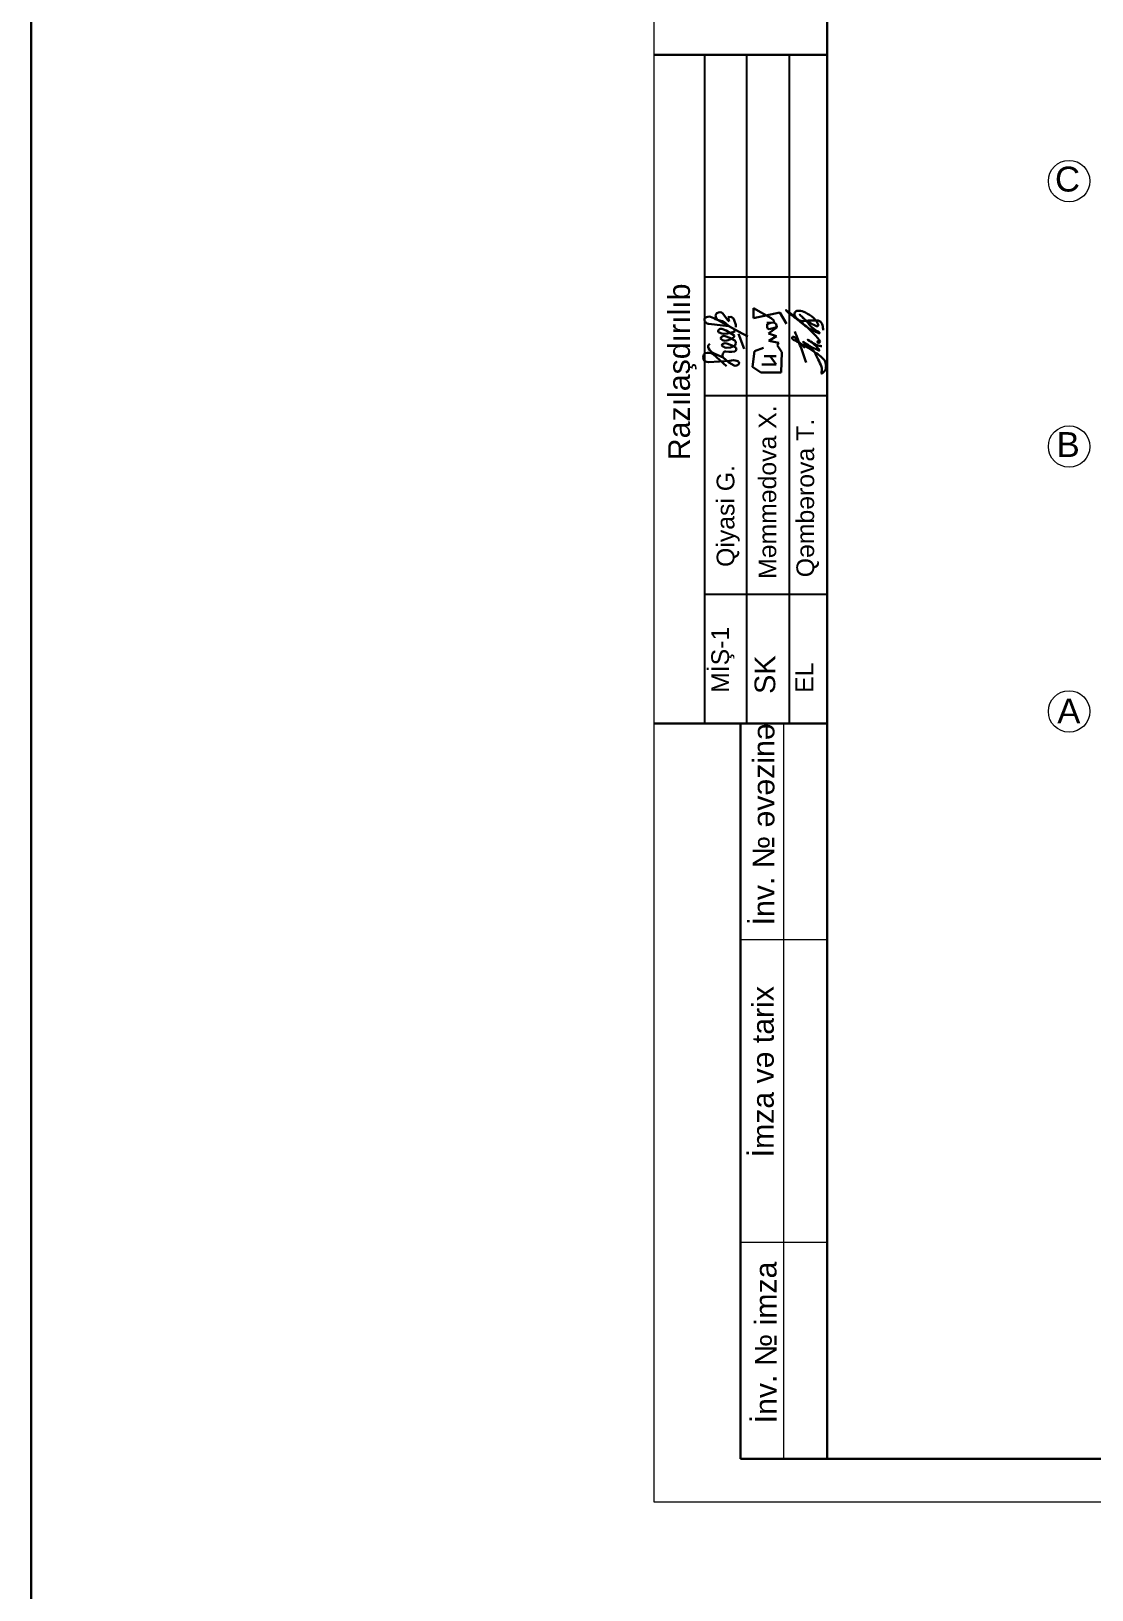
# Model space of a CAD drawing. Header units: millimetres. Extents: x 895788 to 1136524, y -21936 to 400945.
# Drawn here: x 895788 to 921365, y 53953 to 91530 of the extents above; entities that cross this region are included whole.
import ezdxf

# ---------------------------------------------------------------- set-up
doc = ezdxf.new("R2010")
doc.units = ezdxf.units.MM
for name, color, linetype, lineweight in [('0_Ном._пера__41', 7, 'Continuous', 60), ('невидимка_Ном._пера__41', 7, 'Continuous', 25), ('оси_Ном._пера__1', 7, 'Continuous', 15), ('перегородка_Ном._пера__7_Ном._пера__7', 7, 'Continuous', 60), ('размер_Ном._пера__1', 7, 'Continuous', 15), ('размер_Ном._пера__241_Ном._пера__7', 7, 'Continuous', 60), ('размер_Ном._пера__41', 7, 'Continuous', 60), ('Чертеж эскизный_Ном._пера__1_Ном._пера__241_Ном._пера__21', 7, 'Continuous', 30)]:
    doc.layers.add(name, color=color, linetype=linetype, lineweight=lineweight)
doc.styles.get("Standard").update_dxf_attribs({"font": 'arial.ttf', "height": 400})
doc.styles.add('style1', font='ARIALN.TTF', dxfattribs={"height": 300})
doc.styles.add('СГЕНЕРИР_СТИЛЬ_1', font='arial.ttf')

# ---------------------------------------------------------------- blocks, each defined once
blk = doc.blocks.new('tarana')
at = {"color": 5, "lineweight": 30, "ltscale": 0.3}
for points, knots in [([(-47621, -37498), (-47587, -37462), (-47535, -37404), (-47468, -37359), (-47444, -37307), (-47483, -37293), (-47516, -37355), (-47575, -37476), (-47674, -37628), (-47768, -37765), (-47845, -37826), (-47925, -37827), (-47979, -37821), (-48037, -37746), (-47976, -37764), (-47906, -37761), (-47774, -37683), (-47658, -37655), (-47500, -37418), (-47572, -37541), (-47617, -37606), (-47643, -37668), (-47678, -37747), (-47569, -37643), (-47543, -37617), (-47471, -37501), (-47556, -37640), (-47588, -37697), (-47595, -37743), (-47598, -37763)], [0, 0, 0, 0, 145.360193, 229.231488, 257.974899, 279.911729, 323.242951, 432.18111, 719.674042, 845.143992, 933.045924, 1001.919496, 1069.952176, 1128.733662, 1143.082862, 1229.058961, 1352.501096, 1563.807845, 1715.60583, 1780.419413, 1865.70666, 1979.306824, 1998.264103, 2080.824941, 2196.093147, 2246.799798, 2358.375496, 2434.005019, 2492.647432, 2492.647432, 2492.647432, 2492.647432]), ([(-47853, -37516), (-47771, -37489), (-47610, -37436), (-47451, -37374), (-47372, -37343)], [0, 0, 0, 0, 257.629672, 511.031995, 511.031995, 511.031995, 511.031995]), ([(-47530, -37713), (-47525, -37710), (-47516, -37705), (-47530, -37682), (-47554, -37711), (-47534, -37743), (-47461, -37690), (-47373, -37607), (-47239, -37466), (-47121, -37317), (-47072, -37254), (-47034, -37199), (-47095, -37252), (-47127, -37316), (-47257, -37464), (-47349, -37599), (-47387, -37691), (-47407, -37753), (-47306, -37589), (-47229, -37551), (-47152, -37464), (-47090, -37403), (-47190, -37498), (-47220, -37551), (-47258, -37619), (-47304, -37707), (-47251, -37703), (-47211, -37678), (-47139, -37618), (-47081, -37520), (-47040, -37424), (-47054, -37353), (-47095, -37333), (-47155, -37346), (-47224, -37425), (-47196, -37537), (-47205, -37630), (-47195, -37697), (-47220, -37751), (-47279, -37776), (-47324, -37780), (-47350, -37782)], [0, 0, 0, 0, 13.696997, 26.697723, 55.381709, 77.447897, 116.847321, 264.749345, 495.890269, 684.841482, 798.30272, 809.399168, 826.55873, 945.081076, 1128.440309, 1359.788097, 1432.780839, 1445.225461, 1530.531126, 1708.00514, 1855.807987, 1864.762918, 1939.33843, 2043.015222, 2134.501699, 2201.46609, 2223.723828, 2265.331978, 2348.300502, 2497.247698, 2604.613648, 2657.098514, 2689.958322, 2731.985723, 2832.934852, 2962.987718, 3053.022385, 3116.739442, 3162.30232, 3218.25598, 3298.067555, 3298.067555, 3298.067555, 3298.067555])]:
    blk.add_open_spline(points, degree=3, knots=knots, dxfattribs=at)
blk = doc.blocks.new('2')
at = {"layer": 'Чертеж эскизный_Ном._пера__1_Ном._пера__241_Ном._пера__21', "color": 5, "linetype": 'Continuous', "lineweight": 30}
for p, q in [((1082110, -1822475), (1082110, -1822837)), ((1081946, -1823062), (1082366, -1822642)), ((1082060, -1823144), (1082238, -1822965)), ((1082110, -1822837), (1082110, -1823183)), ((1082110, -1823093), (1082238, -1822965)), ((1082238, -1822965), (1082372, -1822692)), ((1082868, -1822915), (1082812, -1822971)), ((1083124, -1823110), (1083186, -1822971)), ((1083258, -1823233), (1083493, -1822845)), ((1083375, -1822553), (1083271, -1823195)), ((1083364, -1823110), (1083442, -1822993)), ((1083442, -1822993), (1083520, -1822765)), ((1083698, -1823032), (1083476, -1823177)), ((1083493, -1822845), (1083559, -1822804)), ((1081954, -1823316), (1082060, -1823144)), ((1082411, -1823160), (1082405, -1823261)), ((1082405, -1823261), (1082411, -1823361)), ((1082428, -1823060), (1082411, -1823160)), ((1082411, -1823361), (1082467, -1823422)), ((1082467, -1823422), (1082550, -1823400)), ((1082483, -1823679), (1082996, -1823511)), ((1082550, -1823400), (1082623, -1823283)), ((1082556, -1823088), (1082556, -1823227)), ((1082556, -1823227), (1082590, -1823336)), ((1082623, -1823283), (1082690, -1823110)), ((1082795, -1823361), (1082874, -1823222)), ((1082807, -1823160), (1082842, -1823278)), ((1082842, -1823278), (1082896, -1823355)), ((1082874, -1823222), (1082940, -1823066)), ((1082885, -1823824), (1083074, -1823523)), ((1082957, -1823355), (1083035, -1823255)), ((1083035, -1823255), (1083124, -1823110)), ((1083074, -1823523), (1083258, -1823233)), ((1083157, -1823382), (1083258, -1823233)), ((1083292, -1823439), (1083225, -1823433)), ((1083258, -1823233), (1083364, -1823110)), ((1083459, -1823394), (1083292, -1823439)), ((1083476, -1823177), (1083414, -1823227)), ((1083414, -1823227), (1083554, -1823199))]:
    blk.add_line(p, q, dxfattribs=at)
for centre, radius, start, end in [((1082271, -1822465), 162, 34.1948, 183.3225), ((1082120, -1822470), 301, 324.9879, 18.4542), ((1082731, -1822853), 393, 114.147, 155.853), ((1082617, -1822579), 96.9, 22.6025, 119.1302), ((1083530, -1822566), 155, 79.2049, 175.0885), ((1083435, -1822545), 181, 353.5852, 46.6713), ((1082302, -1823080), 131, 48.3542, 118.9654), ((1082356, -1823047), 72.7, 349.7177, 63.4124), ((1082807, -1823128), 255, 129.5962, 170.9141), ((1082570, -1823045), 136, 331.6464, 56.4261), ((1083004, -1823071), 217, 152.3535, 204.2771), ((1082838, -1823022), 111, 337.0849, 74.335), ((1083504, -1823091), 486, 153.6828, 198.1918), ((1083119, -1822897), 54.7, 35.972, 157.4476), ((1083102, -1822933), 91.8, 335.7599, 48.0174), ((1083304, -1822540), 311, 313.8599, 355.4126), ((1083621, -1822896), 111, 32.0746, 123.7359), ((1083589, -1822924), 153, 315.4346, 34.7672), ((1082061, -1823371), 120, 153.0649, 228.7062), ((1082028, -1823431), 55.4, 212.7184, 320.129), ((1081928, -1823361), 178, 323.4111, 342.2204), ((1081809, -1823283), 317, 335.4113, 18.4553), ((1082691, -1823297), 109, 201.3188, 266.0937), ((1082712, -1823314), 95.8, 252.9982, 330.6046), ((1082926, -1823335), 36.7, 213.3323, 326.6677), ((1083331, -1823246), 288, 179.4673, 213.6865), ((1083097, -1823349), 56.9, 264.2584, 347.7963), ((1083425, -1823254), 145, 283.3254, 8.8447), ((1083513, -1823238), 56.1, 6.7178, 43.3646)]:
    blk.add_arc(centre, radius, start, end, dxfattribs=at)
blk = doc.blocks.new('3')
at = {"color": 5, "lineweight": 30}
for p, q in [((1082029, -1822698), (1081564, -1822432)), ((1081564, -1822432), (1081564, -1822702)), ((1081564, -1822702), (1082259, -1822551)), ((1081914, -1822827), (1082115, -1822817)), ((1082019, -1822827), (1081914, -1822827)), ((1081925, -1822861), (1082019, -1822827)), ((1081925, -1822861), (1081929, -1822965)), ((1081964, -1823107), (1082188, -1822938)), ((1081974, -1822997), (1082181, -1822944)), ((1082115, -1822817), (1082019, -1822827)), ((1082103, -1822762), (1082029, -1822698)), ((1082115, -1822817), (1082103, -1822762)), ((1082163, -1822858), (1082115, -1822817)), ((1082181, -1822944), (1082163, -1822858)), ((1082259, -1822551), (1082436, -1822854)), ((1081974, -1822997), (1081929, -1822965)), ((1082174, -1823184), (1081964, -1823107)), ((1081970, -1823301), (1082174, -1823184)), ((1082231, -1823361), (1081970, -1823301)), ((1082187, -1823417), (1082231, -1823361)), ((1081591, -1823579), (1081531, -1823995)), ((1081827, -1823491), (1081591, -1823579)), ((1081842, -1823709), (1082167, -1823709)), ((1082167, -1823930), (1082009, -1823709)), ((1082315, -1823602), (1082187, -1823417)), ((1082293, -1824148), (1082315, -1823602)), ((1081531, -1823995), (1081759, -1824145)), ((1081759, -1824145), (1082293, -1824148)), ((1081783, -1823930), (1082167, -1823930)), ((1081783, -1823930), (1082167, -1823930))]:
    blk.add_line(p, q, dxfattribs=at)

msp = doc.modelspace()

# ---------------------------------------------------------------- linework, layer by layer
at = {"lineweight": 30}
for p, q in [((910803.747, 90957.128), (914982.475, 90957.128)), ((910803.747, 74838.863), (914982.475, 74838.863)), ((912896.821, 57110.805), (912896.821, 74838.863)), ((914982.475, 57110.805), (912896.821, 57110.805))]:
    msp.add_line(p, q, dxfattribs=at)
for p, q in [((912026.719, 90955.876), (912026.719, 74838.863)), ((913035.591, 90957.128), (913035.591, 74840.115)), ((914064.518, 90957.128), (914064.518, 74840.115)), ((912026.719, 85609.26), (914982.475, 85609.26)), ((912026.719, 82743.655), (914982.475, 82743.655)), ((912026.719, 77960.367), (914982.475, 77960.367))]:
    msp.add_line(p, q)
at = {"lineweight": 0}
msp.add_line((912893.111, 74838.863), (914982.475, 74838.863), dxfattribs=at)
at = {"color": 4, "lineweight": 30}
msp.add_lwpolyline([(895787.88, 400945.385), (1136523.833, 400945.385), (1136523.833, -21935.758), (895787.88, -21935.758)], close=True, dxfattribs=at)
at = {"lineweight": 30}
msp.add_lwpolyline([(914982.475, 116969.071), (997365.803, 116969.071), (997365.803, 57110.805), (914982.475, 57110.805)], close=True, dxfattribs=at)
at = {"layer": '0_Ном._пера__41', "linetype": 'ByBlock', "lineweight": 0}
msp.add_line((914982.475, 81548.86), (914982.475, 70695.828), dxfattribs=at)
at = {"layer": 'невидимка_Ном._пера__41', "color": 7, "linetype": 'Continuous', "lineweight": 20, "flags": 128}
msp.add_lwpolyline([(910811.168, 118011.898), (998408.63, 118011.898), (998408.63, 56067.979), (910811.168, 56067.979)], close=True, dxfattribs=at)
at = {"layer": 'оси_Ном._пера__1', "linetype": 'Continuous'}
for centre in [(920816.188, 87915.953), (920816.188, 81515.953), (920816.188, 75129.979)]:
    msp.add_circle(centre, 500, dxfattribs=at)
at = {"layer": 'размер_Ном._пера__241_Ном._пера__7', "linetype": 'ByBlock', "lineweight": 0}
msp.add_line((914982.475, 74838.863), (912832.567, 74838.863), dxfattribs=at)
at = {"layer": 'размер_Ном._пера__41', "linetype": 'Continuous', "lineweight": 0}
msp.add_line((912896.821, 74838.863), (914982.475, 74838.863), dxfattribs=at)
at = {"layer": 'размер_Ном._пера__41', "linetype": 'ByBlock', "lineweight": 0}
for p, q in [((913939.648, 57110.805), (913939.648, 74838.863)), ((914982.475, 69624.729), (912896.821, 69624.729)), ((914982.475, 62324.94), (912896.821, 62324.94))]:
    msp.add_line(p, q, dxfattribs=at)

# ---------------------------------------------------------------- block references
at = {"xscale": 0.7257600000000036, "yscale": 0.7257600000000036, "zscale": 0.7257600000000036, "rotation": 92.93517964503955}
msp.add_blockref('2', (-368605.928, -768497.388), dxfattribs=at)
at = {"xscale": 0.9072, "yscale": 0.9072, "zscale": 0.9072}
msp.add_blockref('3', (-67986.589, 1738165.954), dxfattribs=at)
at = {"color": 7, "lineweight": 30, "xscale": 1.555912176272136, "yscale": 1.555912176272136, "zscale": 1.555912176272136, "rotation": 90}
msp.add_blockref('tarana', (856101.03, 157993.326), dxfattribs=at)

# ---------------------------------------------------------------- texts
at = {"color": 0, "lineweight": 25, "insert": (911150.404, 81186.911), "char_height": 522.5472, "width": 6852.07536, "attachment_point": 1, "rotation": 90, "style": 'style1'}
msp.add_mtext('{\\fArial|b0|i0|c238|p34;Razılaşdırılıb}', dxfattribs=at)
at = {"width": 7638.39264, "attachment_point": 1, "rotation": 90}
for s, insert, char_height in [('{\\fArial|b0|i0|c0|p34;M\\fArial|b0|i0|c238|p34;ə\\fArial|b0|i0|c0|p34;mm\\fArial|b0|i0|c238|p34;ə\\fArial|b0|i0|c0|p34;dova \\fArial|b0|i0|c238|p34;X.}', (913327.022, 78324.939), 427.68), ('{\\fArial|b0|i0|c0|p34;Q\\fArial|b0|i0|c238|p34;ə\\fArial|b0|i0|c0|p34;mb\\fArial|b0|i0|c238|p34;ə\\fArial|b0|i0|c0|p34;rova T.}', (914240.872, 78365.066), 427.68), ('{\\fArial|b0|i0|c0|p34;Qiyasi G.}', (912317.948, 78613.403), 427.68), ('{\\fArial|b0|i0|c0|p34;M\\fArial|b0|i0|c238|p34;İ\\fArial|b0|i0|c0|p34;Ş-\\fArial|b0|i0|c238|p34;1}', (912188.552, 75577.824), 427.68), ('{\\fArial|b0|i0|c238|p34;SK}', (913231.878, 75551.048), 498.96), ('{\\fArial|b0|i0|c0|p34;EL}', (914218.008, 75577.824), 427.68)]:
    msp.add_mtext(s, dxfattribs=dict(at, insert=insert, char_height=char_height))
at = {"layer": 'перегородка_Ном._пера__7_Ном._пера__7', "lineweight": 50, "style": 'СГЕНЕРИР_СТИЛЬ_1'}
for s, p in [('C', (920476.552, 87663.792)), ('B', (920514.614, 81263.792)), ('A', (920531.395, 74840.971))]:
    msp.add_text(s, height=600, dxfattribs=at).set_placement(p)
at = {"layer": 'размер_Ном._пера__1', "linetype": 'Continuous', "char_height": 521.41346, "attachment_point": 7, "rotation": 90, "style": 'СГЕНЕРИР_СТИЛЬ_1'}
for s, insert in [('{İnv. № əvəzinə}', (913717.89, 69972.064)), ('{İmza və tarix}', (913701.668, 64380.394)), ('{İnv. № imza}', (913769.099, 57967.766))]:
    msp.add_mtext(s, dxfattribs=dict(at, insert=insert))

doc.saveas('drawing.dxf')
